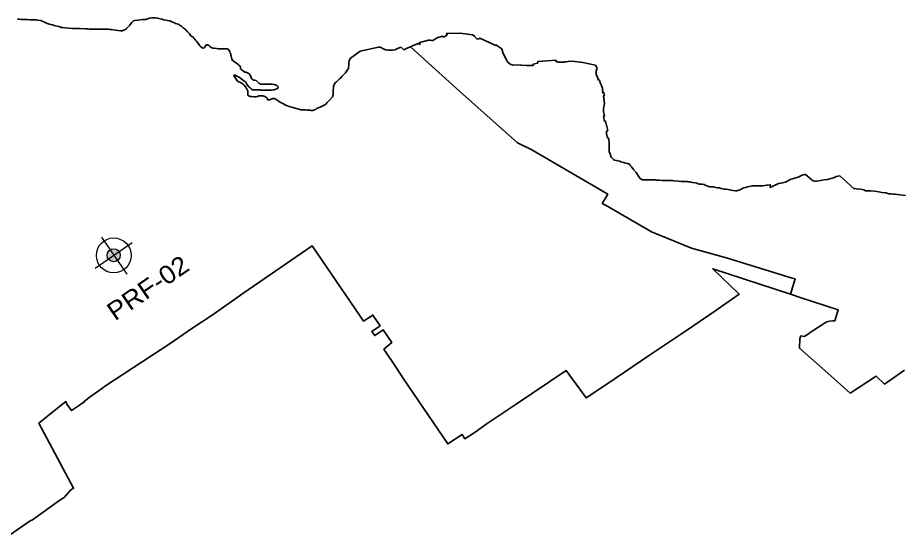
# Model space of a CAD drawing. Header units: metres. Extents: x 263924 to 318888, y 5017073 to 5064560.
# Drawn here: x 278301 to 282963, y 5039186 to 5041949 of the extents above; entities that cross this region are included whole.
import ezdxf

# ---------------------------------------------------------------- set-up
doc = ezdxf.new("R2010")
doc.units = ezdxf.units.M
doc.header["$LTSCALE"] = 38
doc.layers.add('1', color=7, linetype='Continuous', lineweight=25)
doc.layers.add('61', color=7, linetype='Continuous', lineweight=13)
doc.layers.add('6', color=7, linetype='Continuous')

msp = doc.modelspace()

# ---------------------------------------------------------------- hatches: boundary and pattern name
at = {"layer": '61'}
msp.add_hatch(color=256, dxfattribs=at).paths.add_polyline_path([(278826.57, 5040666.81, 1), (278787.44, 5040723.95, 1)])

# ---------------------------------------------------------------- linework, layer by layer
at = {"layer": '1'}
for points in [[(278300.43, 5041940.96), (278309.43, 5041940.96), (278318.43, 5041939.96), (278326.43, 5041939.96), (278338.43, 5041938.96), (278350.43, 5041938.96), (278364.43, 5041937.96), (278380.43, 5041937.96), (278386.43, 5041936.96), (278399.43, 5041936.96), (278406.43, 5041935.96), (278422.43, 5041933.96), (278449.43, 5041920.96), (278455.43, 5041917.96), (278468.43, 5041913.96), (278475.43, 5041912.96), (278484.43, 5041910.96), (278492.43, 5041907.96), (278500.43, 5041905.96), (278516.43, 5041902.96), (278517.43, 5041901.96), (278522.43, 5041899.96), (278529.43, 5041897.96), (278536.43, 5041896.96)], [(278536.43, 5041896.96), (278551.43, 5041894.96), (278569.43, 5041892.96), (278585.43, 5041891.96), (278597.43, 5041891.96), (278604.43, 5041890.96), (278618.43, 5041891.96), (278627.43, 5041891.96), (278658.43, 5041889.96), (278669.43, 5041889.96), (278679.43, 5041888.96), (278700.43, 5041888.96), (278715.43, 5041887.96), (278744.43, 5041887.96), (278755.43, 5041888.96), (278763.43, 5041887.96), (278778.43, 5041887.96), (278786.43, 5041886.96), (278794.43, 5041886.96), (278817.43, 5041882.96), (278829.43, 5041881.96), (278843.43, 5041879.96), (278852.43, 5041879.96), (278864.43, 5041883.96), (278872.43, 5041887.96), (278875.43, 5041891.96), (278881.43, 5041898.96), (278886.43, 5041904.96), (278891.43, 5041909.96), (278895.43, 5041914.96), (278903.43, 5041922.96), (278906.43, 5041926.96), (278911.43, 5041932.96), (278918.43, 5041933.96), (278935.43, 5041935.96), (278947.43, 5041937.96), (278961.43, 5041938.96), (278969.43, 5041939.96), (278976.43, 5041939.96), (278987.43, 5041941.96)], [(278987.43, 5041941.96), (278995.43, 5041946.96), (279007.43, 5041947.96), (279013.43, 5041948.96), (279019.43, 5041948.96), (279026.43, 5041947.96), (279038.43, 5041946.96), (279052.43, 5041942.96), (279062.43, 5041940.96), (279069.43, 5041937.96), (279080.43, 5041935.96), (279101.43, 5041932.96), (279105.43, 5041931.96), (279113.43, 5041926.96), (279122.43, 5041922.96), (279127.43, 5041920.96), (279133.43, 5041918.96), (279146.43, 5041913.96), (279158.43, 5041907.96), (279164.43, 5041903.96), (279168.43, 5041899.96), (279174.43, 5041895.96), (279179.43, 5041890.96), (279188.43, 5041883.96), (279196.43, 5041874.96), (279207.43, 5041862.96), (279211.43, 5041857.96), (279214.43, 5041852.96), (279219.43, 5041848.96), (279225.43, 5041847.96), (279230.44, 5041840.96), (279238.44, 5041829.96), (279243.44, 5041824.96), (279247.44, 5041819.96), (279254.44, 5041810.96), (279258.44, 5041805.96), (279262.44, 5041799.96), (279266.44, 5041795.96), (279273.44, 5041789.96), (279280.44, 5041787.96)], [(280937.23, 5041288.01), (280615.73, 5041574.41), (280373.84, 5041795.84), (280387.43, 5041801.96), (280414.43, 5041812.96), (280421.43, 5041806.96), (280421.43, 5041817.96), (280468.43, 5041829.96), (280476.43, 5041829.96), (280483.43, 5041828.96), (280491.43, 5041828.96), (280505.43, 5041836.96), (280510.43, 5041839.96), (280517.43, 5041843.96), (280543.43, 5041851.96), (280547.43, 5041846.96), (280566.43, 5041856.96), (280563.43, 5041865.96), (280635.43, 5041867.96), (280700.43, 5041857.96), (280707.43, 5041854.96), (280710.43, 5041849.96), (280722.43, 5041837.96), (280727.43, 5041835.96), (280733.43, 5041836.96), (280739.43, 5041840.96), (280823.43, 5041801.96), (280823.43, 5041804.96), (280854.43, 5041783.96), (280860.43, 5041764.96), (280880.43, 5041721.96), (280888.43, 5041711.96), (280898.43, 5041703.96), (280915.43, 5041697.96), (280954.43, 5041700.96), (280954.43, 5041698.96), (280983.43, 5041696.96), (281020.43, 5041696.96), (281020.43, 5041703.96), (281045.43, 5041708.96)], [(279280.44, 5041787.96), (279285.44, 5041790.96), (279295.44, 5041804.96), (279303.44, 5041804.96), (279308.44, 5041801.96), (279314.44, 5041796.96), (279325.44, 5041789.96), (279330.44, 5041787.96), (279337.44, 5041787.96), (279349.44, 5041786.96), (279357.44, 5041784.96), (279364.44, 5041783.96), (279378.44, 5041784.96), (279406.44, 5041784.96), (279411.44, 5041781.96), (279420.44, 5041769.96), (279422.44, 5041763.96), (279424.44, 5041755.96), (279425.44, 5041750.96), (279427.44, 5041745.95), (279430.44, 5041731.95), (279433.44, 5041722.95), (279438.44, 5041719.95), (279444.44, 5041715.95), (279461.44, 5041702.95), (279467.44, 5041698.95), (279474.44, 5041692.95), (279476.44, 5041686.95), (279475.44, 5041678.95), (279479.44, 5041674.95), (279484.44, 5041671.95), (279498.44, 5041661.95), (279506.44, 5041660.95), (279517.44, 5041655.95), (279522.44, 5041651.95), (279527.44, 5041644.95), (279530.44, 5041637.95), (279532.44, 5041632.95), (279535.44, 5041626.95), (279545.44, 5041619.95)], [(280011.44, 5041637.95), (280018.44, 5041644.95), (280023.44, 5041650.95), (280030.44, 5041657.95), (280037.44, 5041667.95), (280041.44, 5041672.95), (280045.44, 5041680.95), (280046.44, 5041686.95), (280047.44, 5041696.96), (280048.44, 5041702.96), (280048.44, 5041714.96), (280049.44, 5041720.96), (280054.44, 5041732.96), (280107.44, 5041771.96), (280203.44, 5041792.96), (280207.44, 5041793.96), (280212.44, 5041792.96), (280218.44, 5041790.96), (280228.44, 5041784.96), (280233.44, 5041782.96), (280240.44, 5041779.96), (280245.44, 5041778.96), (280255.44, 5041777.96), (280264.44, 5041777.96), (280276.44, 5041776.96), (280291.43, 5041779.96), (280297.43, 5041782.96), (280312.43, 5041788.96), (280318.43, 5041791.96), (280324.43, 5041792.96), (280337.43, 5041779.96), (280358.43, 5041788.96), (280363.43, 5041790.96), (280367.43, 5041792.96), (280373.84, 5041795.84), (280615.73, 5041574.41), (280937.23, 5041288.01), (281013.17, 5041251.71), (281414.06, 5041016.94), (281384.81, 5040968.83)], [(281045.43, 5041708.96), (281045.43, 5041716.96), (281141.43, 5041723.96), (281141.43, 5041716.96), (281152.43, 5041714.96), (281157.43, 5041713.96), (281177.43, 5041713.96), (281183.43, 5041714.96), (281188.43, 5041715.96), (281194.43, 5041715.96), (281204.43, 5041716.96), (281205.43, 5041719.96), (281240.43, 5041717.96), (281282.43, 5041712.96), (281348.43, 5041697.96), (281355.43, 5041685.96), (281356.43, 5041672.96), (281353.43, 5041672.96), (281353.43, 5041643.96), (281356.43, 5041643.96), (281365.43, 5041619.96), (281369.43, 5041620.96), (281370.43, 5041616.96), (281373.43, 5041606.96), (281375.43, 5041601.96), (281378.43, 5041594.96), (281382.43, 5041585.96), (281385.43, 5041576.96), (281386.43, 5041566.95), (281387.43, 5041560.95), (281386.43, 5041551.95), (281393.43, 5041553.95), (281396.43, 5041537.95), (281391.43, 5041536.95), (281397.44, 5041496.95), (281390.44, 5041469.95), (281391.44, 5041452.95), (281397.44, 5041430.95), (281391.44, 5041429.95), (281397.44, 5041400.95)], [(279545.44, 5041619.95), (279550.44, 5041618.95), (279558.44, 5041616.95), (279565.44, 5041610.95), (279575.44, 5041600.95), (279583.44, 5041598.95), (279588.44, 5041597.95), (279643.44, 5041597.95), (279654.44, 5041596.95), (279667.44, 5041590.95), (279673.44, 5041584.95), (279674.44, 5041577.95), (279668.44, 5041573.95), (279662.44, 5041570.95), (279653.45, 5041568.95), (279648.45, 5041567.95), (279640.45, 5041566.95), (279633.45, 5041566.95), (279623.45, 5041565.95), (279603.45, 5041565.95), (279595.45, 5041566.95), (279583.45, 5041566.95), (279578.45, 5041567.95), (279546.45, 5041567.95), (279539.45, 5041568.95), (279533.44, 5041571.95), (279526.44, 5041577.95), (279522.44, 5041582.95), (279511.44, 5041594.95), (279508.44, 5041600.95), (279503.44, 5041607.95), (279499.44, 5041611.95), (279494.44, 5041615.95), (279487.44, 5041620.95), (279476.44, 5041628.95), (279471.44, 5041632.95), (279456.44, 5041640.95), (279447.44, 5041644.95), (279441.44, 5041644.95), (279442.44, 5041639.95)], [(279442.44, 5041639.95), (279450.44, 5041628.95), (279453.44, 5041623.95), (279460.44, 5041613.95), (279465.44, 5041610.95), (279472.44, 5041607.95), (279484.44, 5041600.95), (279494.44, 5041593.95), (279504.44, 5041582.95), (279511.45, 5041568.95), (279514.45, 5041563.95), (279515.45, 5041547.95), (279515.45, 5041539.95), (279521.45, 5041534.95), (279526.45, 5041532.95), (279533.45, 5041532.95), (279548.45, 5041531.95), (279557.45, 5041530.95), (279565.45, 5041532.95), (279572.45, 5041535.95), (279581.45, 5041536.95), (279593.45, 5041535.95), (279598.45, 5041534.95), (279604.45, 5041532.95), (279614.45, 5041525.95), (279619.45, 5041521.95), (279619.45, 5041514.95), (279628.45, 5041515.95), (279633.45, 5041517.95), (279642.45, 5041520.95), (279647.45, 5041521.95), (279653.45, 5041521.95), (279658.45, 5041520.95), (279664.45, 5041517.95), (279679.45, 5041505.95), (279686.45, 5041501.95), (279695.45, 5041497.95), (279702.45, 5041493.95), (279710.45, 5041488.95), (279724.45, 5041482.95)], [(279724.45, 5041482.95), (279733.45, 5041480.95), (279746.45, 5041476.95), (279752.45, 5041474.95), (279759.45, 5041472.95), (279769.45, 5041469.95), (279778.37, 5041467.4), (279783.45, 5041465.95), (279788.45, 5041463.95), (279793.45, 5041462.95), (279799.45, 5041462.95), (279813.45, 5041461.95), (279820.45, 5041461.95), (279828.45, 5041460.95), (279843.45, 5041460.95), (279849.45, 5041459.95), (279858.45, 5041459.95), (279869.45, 5041463.95), (279875.45, 5041466.95), (279880.45, 5041470.95), (279886.45, 5041472.95), (279896.45, 5041476.95), (279924.45, 5041490.95), (279933.45, 5041500.95), (279941.45, 5041510.95), (279961.45, 5041530.95), (279964.45, 5041542.95), (279965.45, 5041551.95), (279965.44, 5041563.95), (279966.44, 5041581.95), (279967.44, 5041586.95), (279969.44, 5041593.95), (279972.44, 5041599.95), (279976.44, 5041604.95), (279980.44, 5041608.95), (279988.44, 5041615.95), (279992.44, 5041620.95), (279998.44, 5041626.95), (280003.44, 5041628.95), (280011.44, 5041637.95)], [(281397.44, 5041400.95), (281402.44, 5041402.95), (281414.44, 5041353.95), (281406.44, 5041348.95), (281406.44, 5041336.95), (281410.44, 5041320.95), (281419.44, 5041307.95), (281420.44, 5041284.95), (281420.45, 5041255.95), (281421.45, 5041242.95), (281427.45, 5041224.95), (281430.45, 5041216.95), (281433.45, 5041211.95), (281437.45, 5041206.95), (281443.45, 5041199.95), (281449.45, 5041196.95), (281459.45, 5041194.95), (281467.45, 5041192.95), (281477.45, 5041190.95), (281482.45, 5041188.95), (281489.45, 5041185.95), (281496.45, 5041183.95), (281502.45, 5041182.95), (281515.45, 5041179.95), (281520.45, 5041178.95), (281529.45, 5041174.95), (281534.45, 5041167.95), (281539.45, 5041161.95), (281548.45, 5041149.95), (281563.45, 5041131.95), (281567.45, 5041125.95), (281575.45, 5041111.95), (281579.45, 5041106.95), (281583.45, 5041102.95), (281590.45, 5041096.95), (281596.45, 5041093.95), (281613.45, 5041092.95), (281666.45, 5041092.95), (281671.45, 5041091.95), (281686.45, 5041091.95)], [(282979.46, 5040088.93), (282874.47, 5040015.93), (282829.47, 5040056.93), (282693.47, 5039967.93), (282574.47, 5040072.93), (282425.15, 5040205.97), (282427.69, 5040254.51), (282432.44, 5040269.88), (282441.37, 5040267.6), (282452.19, 5040266.09), (282513.5, 5040308.22), (282536.13, 5040323.28), (282557.78, 5040337.65), (282570.3, 5040343.5), (282583.56, 5040347.36), (282601.86, 5040349.27), (282611.07, 5040348.81), (282630.13, 5040407.58), (282434.49, 5040471.45), (282377.45, 5040490.08), (282401.66, 5040571.3), (282386.69, 5040575.03), (282045.19, 5040680.43), (281856.38, 5040732.38), (281643.74, 5040819.12), (281404.93, 5040957.66), (281384.81, 5040968.83), (281414.06, 5041016.94), (281013.17, 5041251.71), (280937.23, 5041288.01)], [(281686.45, 5041091.95), (281698.45, 5041089.95), (281712.45, 5041088.95), (281755.45, 5041088.95), (281764.45, 5041087.95), (281784.45, 5041086.95), (281800.45, 5041084.95), (281816.45, 5041083.95), (281832.45, 5041083.95), (281838.45, 5041082.95), (281847.45, 5041081.95), (281852.45, 5041080.95), (281859.45, 5041079.95), (281876.45, 5041076.95), (281884.45, 5041074.95), (281891.45, 5041071.95), (281898.45, 5041070.95), (281911.45, 5041069.95), (281922.45, 5041067.95), (281928.45, 5041064.95), (281944.45, 5041058.95), (281951.45, 5041056.95), (281961.45, 5041056.95), (281971.45, 5041055.95), (281977.45, 5041054.95), (281984.45, 5041052.95), (281994.45, 5041050.95), (282003.45, 5041050.95), (282011.45, 5041047.95), (282021.45, 5041045.95), (282027.45, 5041044.95), (282036.45, 5041044.95), (282048.44, 5041041.95), (282057.44, 5041039.95), (282064.44, 5041037.95), (282073.44, 5041036.95), (282088.44, 5041034.95), (282094.44, 5041034.95), (282105.44, 5041037.95), (282112.44, 5041039.95)], [(282112.44, 5041039.95), (282123.44, 5041046.95), (282132.44, 5041050.95), (282140.44, 5041052.95), (282150.44, 5041055.95), (282169.44, 5041059.95), (282175.44, 5041061.95), (282191.44, 5041061.95), (282207.44, 5041060.95), (282231.44, 5041060.95), (282251.93, 5041064.52), (282254.02, 5041065.68), (282271.26, 5041067.59), (282270.7, 5041053.18), (282313.75, 5041073.35), (282326.94, 5041075.02), (282351, 5041081.42), (282375.45, 5041094.73), (282387.61, 5041099.46), (282399.13, 5041102.79), (282406.81, 5041103.43), (282418.97, 5041106.89), (282432.53, 5041114.31), (282442.39, 5041119.05), (282451.86, 5041121.99), (282457.88, 5041122.12), (282492.05, 5041090.89), (282497.43, 5041087.56), (282506.26, 5041086.54), (282516.38, 5041086.54), (282554.65, 5041093.32), (282572.69, 5041095.62), (282598.04, 5041102.41), (282610.2, 5041105.1), (282619.28, 5041110.22), (282638.87, 5041113.67), (282712.98, 5041045.71), (282717.46, 5041046.99), (282724.89, 5041046.6), (282749.46, 5041044.04)], [(282749.46, 5041044.04), (282765.46, 5041040.2), (282774.29, 5041035.72), (282788.89, 5041034.44), (282802.58, 5041034.57), (282821.65, 5041033.03), (282843.54, 5041030.34), (282858.9, 5041026.76), (282880.15, 5041024.33), (282897.3, 5041019.98), (282909.59, 5041020.23), (282920.73, 5041017.93), (282929.43, 5041018.31), (282955.16, 5041014.47), (282984.73, 5041011.15)], [(281384.81, 5040968.83), (281404.93, 5040957.66), (281643.74, 5040819.12), (281856.38, 5040732.38), (282045.19, 5040680.43), (282386.69, 5040575.03), (282401.66, 5040571.3), (282377.45, 5040490.08), (281967.46, 5040623.94), (282107.57, 5040490.71), (281979.54, 5040400.51), (281823.09, 5040295), (281792.33, 5040274.47), (281638.83, 5040171.24), (281452.05, 5040045.52), (281344.95, 5039973.31), (281299.38, 5039942.77), (281194.02, 5040087.44), (280930.42, 5039909.71), (280778.22, 5039807.09), (280713.42, 5039762.09), (280659.82, 5039727.25), (280645.53, 5039750.45), (280569.78, 5039699.48), (280336.88, 5040042.72), (280296.94, 5040103.18), (280233.08, 5040199.82), (280274.19, 5040234.57), (280228.34, 5040302.36), (280184.44, 5040271.86), (280169.76, 5040293.2), (280213.56, 5040323.63), (280174.62, 5040379.67), (280124.59, 5040347.93), (280106.89, 5040373.16), (279853.58, 5040744.56), (279488.49, 5040493.94), (279355.81, 5040400.19), (279321.49, 5040375.93), (279219.49, 5040308.93)], [(279219.49, 5040308.93), (279104.5, 5040229.93), (278764.5, 5040005.93), (278724.5, 5039978.93), (278682.5, 5039947.93), (278652.5, 5039925.93), (278654.5, 5039923.93), (278626.5, 5039904.93), (278584.44, 5039876.2), (278560.5, 5039909.93), (278554.98, 5039922.86), (278503.5, 5039882.93), (278411.49, 5039808.93), (278595.49, 5039465.93), (278581.49, 5039456.93), (278546.49, 5039417.93), (278522.49, 5039402.93), (278379.49, 5039299.93), (278366.49, 5039294.93), (278212.49, 5039185.93)]]:
    msp.add_lwpolyline(points, dxfattribs=at)
at = {"layer": '61'}
for p, q in [((278708.78, 5040628.12), (278905.22, 5040762.64)), ((278879.06, 5040595.02), (278744.54, 5040791.46))]:
    msp.add_line(p, q, dxfattribs=at)
for centre, radius in [((278807.51, 5040694.63), 91.94), ((278807, 5040695.38), 34.63)]:
    msp.add_circle(centre, radius, dxfattribs=at)

# ---------------------------------------------------------------- texts
at = {"layer": '6', "width": 1.1}
msp.add_text('PRF-02', height=96, rotation=34.501, dxfattribs=at).set_placement((278814.15, 5040345.79))

doc.saveas('drawing.dxf')
